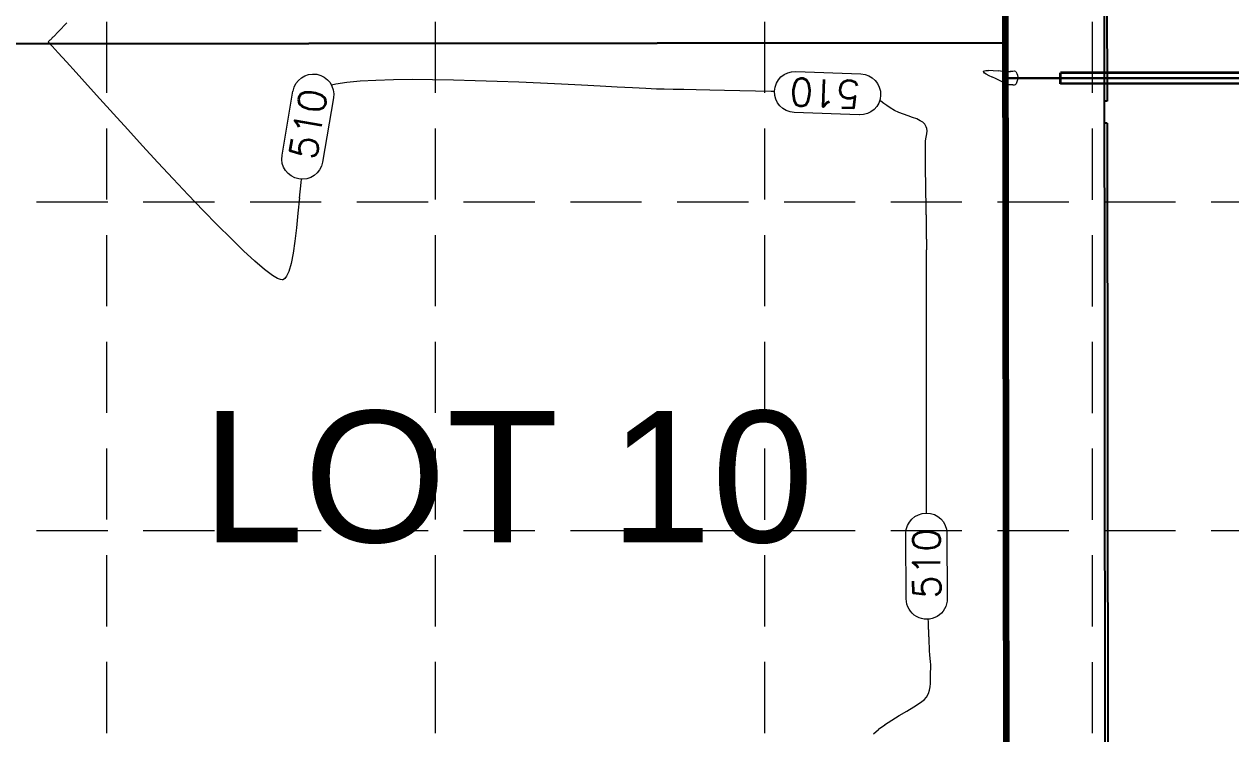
# Model space of a CAD drawing. Header units: feet. Extents: x -406 to 2003, y 7035 to 10885.
# Drawn here: x 123.1 to 343.5, y 9463.5 to 9593.2 of the extents above; entities that cross this region are included whole.
import ezdxf

# ---------------------------------------------------------------- set-up
doc = ezdxf.new("R2010")
doc.units = ezdxf.units.FT
doc.header["$LTSCALE"] = 40
doc.header["$MEASUREMENT"] = 0
doc.linetypes.add('HIDDEN', pattern=[0.375, 0.25, -0.125])
for name, color, linetype, lineweight in [('1 PROPOSED CONTOURS', 35, 'Continuous', 0), ('CULVERTS', 3, 'Continuous', 35), ('LOT NUMBERS', 3, 'Continuous', 35), ('right of way', 3, 'Continuous', 40), ('SILT FENCE', 200, 'Continuous', 100)]:
    doc.layers.add(name, color=color, linetype=linetype, lineweight=lineweight)
for name, color, linetype in [('GRID', 254, 'HIDDEN'), ('lots', 4, 'Continuous'), ('polys', 7, 'Continuous'), ('proposed pavement', 4, 'Continuous')]:
    doc.layers.add(name, color=color, linetype=linetype)
doc.styles.get("Standard").update_dxf_attribs({"font": 'ARIAL.TTF'})

msp = doc.modelspace()

# ---------------------------------------------------------------- linework, layer by layer
at = {"layer": '1 PROPOSED CONTOURS', "color": 35}
for points, elevation in [([(129.4, 9591.86), (130.9, 9593.41)], 510), ([(127.62, 9590.06), (127.9, 9590.34)], 510), ([(129.36, 9587.95), (128.24, 9589.17)], 510), ([(134.68, 9582.05), (132.63, 9584.33)], 510), ([(298.33, 9584.48), (298.34, 9584.53)], 505), ([(298.36, 9584.38), (298.33, 9584.48)], 505), ([(298.71, 9584.69), (299.23, 9584.73)], 505), ([(299.32, 9583.74), (298.8, 9584.01)], 505), ([(301.82, 9584.61), (302.48, 9584.56)], 505), ([(303.03, 9584.54), (303.21, 9584.55)], 505), ([(303.43, 9584.57), (303.68, 9584.61)], 505), ([(303.68, 9584.61), (303.89, 9584.65)], 505), ([(304.12, 9584.58), (304.18, 9584.52)], 505), ([(304.4, 9584.17), (304.51, 9583.83)], 505), ([(136.96, 9579.52), (134.68, 9582.05)], 510), ([(184.51, 9582.75), (182.04, 9582.51)], 510), ([(187.37, 9582.91), (184.51, 9582.75)], 510), ([(209.49, 9582.72), (205.49, 9582.85)], 510), ([(217.42, 9582.39), (213.48, 9582.56)], 510), ([(228.3, 9581.84), (224.88, 9582.02)], 510), ([(238.57, 9581.32), (236.62, 9581.4)], 510), ([(245.86, 9581.17), (243.61, 9581.21)], 510), ([(300.99, 9583), (300.51, 9583.22)], 505), ([(301.89, 9582.54), (301.46, 9582.76)], 505), ([(302.28, 9582.36), (301.89, 9582.54)], 505), ([(302.81, 9582.15), (302.59, 9582.22)], 505), ([(304.09, 9582.07), (303.9, 9582.02)], 505), ([(304.25, 9582.26), (304.09, 9582.07)], 505), ([(304.52, 9583.03), (304.41, 9582.61)], 505), ([(279.56, 9579.08), (279.35, 9579.21)], 510), ([(286.11, 9575.85), (285.36, 9576.14)], 510), ([(286.77, 9575.54), (286.11, 9575.85)], 510), ([(287.74, 9574.67), (287.67, 9574.79)], 510), ([(144.75, 9570.94), (142.04, 9573.91)], 510), ([(287.85, 9572.51), (287.96, 9573.11)], 510), ([(288.01, 9573.67), (287.96, 9574.11)], 510), ([(287.69, 9571.08), (287.74, 9571.85)], 510), ([(287.7, 9570.35), (287.69, 9571.08)], 510), ([(287.71, 9568.69), (287.7, 9569.22)], 510), ([(287.74, 9565.47), (287.74, 9566.01)], 510), ([(173.69, 9564.85), (173.63, 9564.25)], 510), ([(287.75, 9564.93), (287.74, 9565.47)], 510), ([(287.81, 9561.12), (287.8, 9561.67)], 510), ([(158.43, 9556.44), (155.82, 9559.13)], 510), ([(173.12, 9558.62), (172.85, 9555.96)], 510), ([(287.93, 9553.87), (287.93, 9555.2)], 510), ([(163.18, 9551.77), (160.9, 9553.98)], 510), ([(287.93, 9549.41), (287.93, 9551.91)], 510), ([(167.02, 9548.35), (165.23, 9549.88)], 510), ([(168.49, 9547.24), (167.02, 9548.35)], 510), ([(169.42, 9546.69), (168.49, 9547.24)], 510), ([(169.96, 9546.49), (169.42, 9546.69)], 510), ([(170.47, 9546.53), (170.35, 9546.48)], 510), ([(170.71, 9546.7), (170.47, 9546.53)], 510), ([(171.05, 9547.12), (170.71, 9546.7)], 510), ([(287.93, 9543.02), (287.93, 9546.42)], 510), ([(287.92, 9531.14), (287.93, 9535.31)], 510), ([(287.92, 9522.55), (287.92, 9526.87)], 510), ([(287.92, 9518.27), (287.92, 9522.55)], 510), ([(288.33, 9481.8), (288.3, 9482.55)], 510), ([(288.4, 9480.07), (288.38, 9480.63)], 510), ([(288.66, 9474.66), (288.68, 9475.45)], 510), ([(288.63, 9472.67), (288.63, 9473.28)], 510), ([(288.26, 9470.85), (288.47, 9471.47)], 510), ([(286.64, 9469.08), (287.46, 9469.69)], 510), ([(287.92, 9470.19), (288.26, 9470.85)], 510), ([(281.57, 9465.99), (282.94, 9466.83)], 510), ([(284.3, 9467.64), (285.56, 9468.4)], 510), ([(278.23, 9463.46), (279.13, 9464.29)], 510)]:
    msp.add_lwpolyline(points, dxfattribs=dict(at, elevation=elevation))
at = {"layer": '1 PROPOSED CONTOURS', "color": 35, "extrusion": (0.692682, -0.721244, 0), "elevation": -6828.37}
msp.add_lwpolyline([(6734.74, 510), (6734.9, 510)], dxfattribs=at)
at = {"layer": '1 PROPOSED CONTOURS', "color": 35, "extrusion": (0.726417, 0.687255, 0), "elevation": 6683.36}
msp.add_lwpolyline([(6877.6, 510), (6878.67, 510)], dxfattribs=at)
at = {"layer": '1 PROPOSED CONTOURS', "color": 35, "extrusion": (0.709486, -0.70472, 0), "elevation": -6667.75}
msp.add_lwpolyline([(6894.35, 510), (6895.12, 510)], dxfattribs=at)
at = {"layer": '1 PROPOSED CONTOURS', "color": 35, "extrusion": (0.715348, -0.698769, 0), "elevation": -6609.92}
msp.add_lwpolyline([(6950.58, 510), (6951.93, 510)], dxfattribs=at)
at = {"layer": '1 PROPOSED CONTOURS', "color": 35, "extrusion": (0.741418, 0.671043, 0), "elevation": 6529.84}
msp.add_lwpolyline([(7019.67, 510), (7021.87, 510)], dxfattribs=at)
at = {"layer": '1 PROPOSED CONTOURS', "color": 35, "extrusion": (0.742969, 0.669326, 0), "elevation": 6513.58}
msp.add_lwpolyline([(7032.09, 510), (7034.76, 510)], dxfattribs=at)
at = {"layer": '1 PROPOSED CONTOURS', "color": 35, "linetype": 'Continuous', "extrusion": (0.037115, 0.999311, 0)}
for points, elevation in [([(91.89, 510), (79.99, 510)], 9587.72), ([(79.99, 510), (91.89, 510)], 9580.22)]:
    msp.add_lwpolyline(points, dxfattribs=dict(at, elevation=elevation))
at = {"layer": '1 PROPOSED CONTOURS', "color": 35, "extrusion": (0.88338, -0.468658, 0), "elevation": -4228.31}
msp.add_lwpolyline([(8606.6, 505), (8606.64, 505)], dxfattribs=at)
at = {"layer": '1 PROPOSED CONTOURS', "color": 35, "extrusion": (0.558533, -0.829482, 0), "elevation": -7783.58}
msp.add_lwpolyline([(5600.78, 505), (5600.9, 505)], dxfattribs=at)
at = {"layer": '1 PROPOSED CONTOURS', "color": 35, "extrusion": (0.767064, 0.64157, 0), "elevation": 6377.92}
msp.add_lwpolyline([(7160.21, 505), (7160.42, 505)], dxfattribs=at)
at = {"layer": '1 PROPOSED CONTOURS', "color": 35, "extrusion": (-0.244451, 0.969662, 0), "elevation": 9220.89}
msp.add_lwpolyline([(-2632.38, 505), (-2632.64, 505)], dxfattribs=at)
at = {"layer": '1 PROPOSED CONTOURS', "color": 35, "extrusion": (0.575475, 0.81782, 0), "elevation": 8009.94}
msp.add_lwpolyline([(5271, 505), (5271.37, 505)], dxfattribs=at)
at = {"layer": '1 PROPOSED CONTOURS', "color": 35, "extrusion": (0.009939, 0.999951, 0), "elevation": 9587.24}
msp.add_lwpolyline([(-203.95, 505), (-204.79, 505)], dxfattribs=at)
at = {"layer": '1 PROPOSED CONTOURS', "color": 35, "extrusion": (0.405694, 0.914009, 0), "elevation": 8881.06}
msp.add_lwpolyline([(3613.83, 505), (3614.49, 505)], dxfattribs=at)
at = {"layer": '1 PROPOSED CONTOURS', "color": 35, "extrusion": (0.393244, 0.919434, 0), "elevation": 8929.31}
msp.add_lwpolyline([(3492.25, 505), (3492.88, 505)], dxfattribs=at)
at = {"layer": '1 PROPOSED CONTOURS', "color": 35, "extrusion": (0.054164, 0.998532, 0), "elevation": 9586.91}
msp.add_lwpolyline([(219.52, 505), (218.61, 505)], dxfattribs=at)
at = {"layer": '1 PROPOSED CONTOURS', "color": 35, "extrusion": (0.076541, 0.997066, 0), "elevation": 9579.6}
msp.add_lwpolyline([(433.53, 505), (432.68, 505)], dxfattribs=at)
at = {"layer": '1 PROPOSED CONTOURS', "color": 35, "extrusion": (0.067318, 0.997732, 0), "elevation": 9583.18}
msp.add_lwpolyline([(343.43, 505), (343.1, 505)], dxfattribs=at)
at = {"layer": '1 PROPOSED CONTOURS', "color": 35, "extrusion": (0.039134, -0.999234, 0), "elevation": -9565.34}
msp.add_lwpolyline([(677.65, 505), (677.88, 505)], dxfattribs=at)
at = {"layer": '1 PROPOSED CONTOURS', "color": 35, "extrusion": (0.060744, -0.998153, 0), "elevation": -9548.44}
msp.add_lwpolyline([(884.85, 505), (885.07, 505)], dxfattribs=at)
at = {"layer": '1 PROPOSED CONTOURS', "color": 35, "extrusion": (0.247532, 0.96888, 0), "elevation": 9361.6}
msp.add_lwpolyline([(2078.07, 505), (2077.87, 505)], dxfattribs=at)
at = {"layer": '1 PROPOSED CONTOURS', "color": 35, "extrusion": (0.583274, 0.812275, 0), "elevation": 7962.71}
msp.add_lwpolyline([(5343.44, 505), (5343.41, 505)], dxfattribs=at)
at = {"layer": '1 PROPOSED CONTOURS', "color": 35, "extrusion": (0.799593, 0.600542, 0), "elevation": 5999.13}
msp.add_lwpolyline([(7481.04, 505), (7480.88, 505)], dxfattribs=at)
at = {"layer": '1 PROPOSED CONTOURS', "color": 35, "extrusion": (0.884584, 0.466381, 0), "elevation": 4739.14}
msp.add_lwpolyline([(8336.29, 505), (8336.04, 505)], dxfattribs=at)
at = {"layer": '1 PROPOSED CONTOURS', "color": 35, "extrusion": (0.990957, 0.134177, 0), "elevation": 1587.68}
msp.add_lwpolyline([(9456.31, 505), (9455.92, 505)], dxfattribs=at)
at = {"layer": '1 PROPOSED CONTOURS', "color": 35, "extrusion": (0.995522, -0.094534, 0), "elevation": -602.76}
msp.add_lwpolyline([(9569.32, 505), (9568.9, 505)], dxfattribs=at)
at = {"layer": '1 PROPOSED CONTOURS', "color": 35, "extrusion": (0.244263, -0.969709, 0), "elevation": -9247.97}
msp.add_lwpolyline([(2515.14, 510), (2514.37, 510)], dxfattribs=at)
at = {"layer": '1 PROPOSED CONTOURS', "color": 35, "extrusion": (0.155304, -0.987867, 0), "elevation": -9437.97}
msp.add_lwpolyline([(1668.04, 510), (1665.98, 510)], dxfattribs=at)
at = {"layer": '1 PROPOSED CONTOURS', "color": 35, "extrusion": (0.029581, -0.999562, 0), "elevation": -9573.17}
msp.add_lwpolyline([(473.95, 510), (470.76, 510)], dxfattribs=at)
at = {"layer": '1 PROPOSED CONTOURS', "color": 35, "extrusion": (-0.009835, 0.999952, 0), "elevation": 9580.67}
msp.add_lwpolyline([(-288.26, 510), (-284.8, 510)], dxfattribs=at)
at = {"layer": '1 PROPOSED CONTOURS', "color": 35, "extrusion": (0.005142, 0.999987, 0), "elevation": 9583.91}
msp.add_lwpolyline([(-148.42, 510), (-144.74, 510)], dxfattribs=at)
at = {"layer": '1 PROPOSED CONTOURS', "color": 35, "extrusion": (0.016805, 0.999859, 0), "elevation": 9584.99}
msp.add_lwpolyline([(-40.47, 510), (-36.63, 510)], dxfattribs=at)
at = {"layer": '1 PROPOSED CONTOURS', "color": 35, "extrusion": (0.026056, 0.99966, 0), "elevation": 9584.95}
msp.add_lwpolyline([(44.27, 510), (48.22, 510)], dxfattribs=at)
at = {"layer": '1 PROPOSED CONTOURS', "color": 35, "extrusion": (0.039448, 0.999222, 0), "elevation": 9583.52}
msp.add_lwpolyline([(164.69, 510), (168.69, 510)], dxfattribs=at)
at = {"layer": '1 PROPOSED CONTOURS', "color": 35, "extrusion": (0.047954, 0.99885, 0), "elevation": 9581.79}
msp.add_lwpolyline([(238.53, 510), (242.35, 510)], dxfattribs=at)
at = {"layer": '1 PROPOSED CONTOURS', "color": 35, "extrusion": (0.050716, 0.998713, 0), "elevation": 9581.09}
msp.add_lwpolyline([(261.37, 510), (265.02, 510)], dxfattribs=at)
at = {"layer": '1 PROPOSED CONTOURS', "color": 35, "extrusion": (0.053183, 0.998585, 0), "elevation": 9580.42}
msp.add_lwpolyline([(278.47, 510), (281.61, 510)], dxfattribs=at)
at = {"layer": '1 PROPOSED CONTOURS', "color": 35, "extrusion": (0.052476, 0.998622, 0), "elevation": 9580.61}
msp.add_lwpolyline([(268.9, 510), (271.7, 510)], dxfattribs=at)
at = {"layer": '1 PROPOSED CONTOURS', "color": 35, "extrusion": (0.049737, 0.998762, 0), "elevation": 9581.31}
msp.add_lwpolyline([(240.22, 510), (242.62, 510)], dxfattribs=at)
at = {"layer": '1 PROPOSED CONTOURS', "color": 35, "extrusion": (0.029675, 0.99956, 0), "elevation": 9584.18}
msp.add_lwpolyline([(44.42, 510), (45.86, 510)], dxfattribs=at)
at = {"layer": '1 PROPOSED CONTOURS', "color": 35, "extrusion": (0.016811, 0.999859, 0), "elevation": 9583.96}
msp.add_lwpolyline([(-80.53, 510), (-78.9, 510)], dxfattribs=at)
at = {"layer": '1 PROPOSED CONTOURS', "color": 35, "extrusion": (0.017445, 0.999848, 0), "elevation": 9584.01}
msp.add_lwpolyline([(-76.42, 510), (-74.45, 510)], dxfattribs=at)
at = {"layer": '1 PROPOSED CONTOURS', "color": 35, "extrusion": (0.019093, 0.999818, 0), "elevation": 9584.12}
msp.add_lwpolyline([(-65.37, 510), (-62.88, 510)], dxfattribs=at)
at = {"layer": '1 PROPOSED CONTOURS', "color": 35, "extrusion": (0.020133, 0.999797, 0), "elevation": 9584.18}
msp.add_lwpolyline([(-58.08, 510), (-55.41, 510)], dxfattribs=at)
at = {"layer": '1 PROPOSED CONTOURS', "color": 35, "extrusion": (0.021353, 0.999772, 0), "elevation": 9584.25}
msp.add_lwpolyline([(-49.18, 510), (-46.38, 510)], dxfattribs=at)
at = {"layer": '1 PROPOSED CONTOURS', "color": 35, "extrusion": (0.457006, 0.889464, 0), "elevation": 8661.28}
msp.add_lwpolyline([(4111.24, 505), (4111.77, 505)], dxfattribs=at)
at = {"layer": '1 PROPOSED CONTOURS', "color": 35, "extrusion": (0.397239, 0.917715, 0), "elevation": 8913.95}
msp.add_lwpolyline([(3528.74, 505), (3529.08, 505)], dxfattribs=at)
at = {"layer": '1 PROPOSED CONTOURS', "color": 35, "extrusion": (0.165163, 0.986266, 0), "elevation": 9500.56}
msp.add_lwpolyline([(1283.75, 505), (1283.97, 505)], dxfattribs=at)
at = {"layer": '1 PROPOSED CONTOURS', "color": 35, "extrusion": (0.001196, 0.999999, 0), "elevation": 9582.47}
msp.add_lwpolyline([(-291.74, 505), (-291.56, 505)], dxfattribs=at)
at = {"layer": '1 PROPOSED CONTOURS', "color": 35, "extrusion": (0.01394, 0.999903, 0), "elevation": 9585.41}
msp.add_lwpolyline([(-169.82, 505), (-169.6, 505)], dxfattribs=at)
at = {"layer": '1 PROPOSED CONTOURS', "color": 35, "extrusion": (0.186447, 0.982465, 0), "elevation": 9470.66}
msp.add_lwpolyline([(1488.19, 505), (1488.45, 505)], dxfattribs=at)
at = {"layer": '1 PROPOSED CONTOURS', "color": 35, "extrusion": (0.207048, 0.978331, 0), "elevation": 9437.3}
msp.add_lwpolyline([(1686.62, 505), (1686.84, 505)], dxfattribs=at)
at = {"layer": '1 PROPOSED CONTOURS', "color": 35, "extrusion": (0.911523, -0.411248, 0), "elevation": -3663.36}
msp.add_lwpolyline([(8859.96, 505), (8859.58, 505)], dxfattribs=at)
at = {"layer": '1 PROPOSED CONTOURS', "color": 35, "extrusion": (0.741841, 0.670576, 0), "elevation": 6525.4}
msp.add_lwpolyline([(7010.96, 510), (7014.64, 510)], dxfattribs=at)
at = {"layer": '1 PROPOSED CONTOURS', "color": 35, "linetype": 'Continuous', "extrusion": (-0.985755, 0.168187, 0)}
for points, elevation in [([(-9461.54, 510), (-9473.44, 510)], 1441.63), ([(-9473.44, 510), (-9461.54, 510)], 1434.13)]:
    msp.add_lwpolyline(points, dxfattribs=dict(at, elevation=elevation))
at = {"layer": '1 PROPOSED CONTOURS', "color": 35, "extrusion": (0.022798, 0.99974, 0), "elevation": 9584.31}
msp.add_lwpolyline([(-38.19, 510), (-35.32, 510)], dxfattribs=at)
at = {"layer": '1 PROPOSED CONTOURS', "color": 35, "extrusion": (0.024533, 0.999699, 0), "elevation": 9584.36}
msp.add_lwpolyline([(-24.44, 510), (-21.56, 510)], dxfattribs=at)
at = {"layer": '1 PROPOSED CONTOURS', "color": 35, "extrusion": (0.02665, 0.999645, 0), "elevation": 9584.39}
msp.add_lwpolyline([(-4.71, 510), (-4.15, 510)], dxfattribs=at)
at = {"layer": '1 PROPOSED CONTOURS', "color": 35, "extrusion": (0.588304, 0.80864, 0), "elevation": 7910.49}
msp.add_lwpolyline([(5408.7, 510), (5409.35, 510)], dxfattribs=at)
at = {"layer": '1 PROPOSED CONTOURS', "color": 35, "extrusion": (0.740307, 0.672269, 0), "elevation": 6541.39}
msp.add_lwpolyline([(6992.15, 510), (6996.03, 510)], dxfattribs=at)
at = {"layer": '1 PROPOSED CONTOURS', "color": 35, "extrusion": (0.596217, 0.802823, 0), "elevation": 7857}
msp.add_lwpolyline([(5485.45, 510), (5486.13, 510)], dxfattribs=at)
at = {"layer": '1 PROPOSED CONTOURS', "color": 35, "extrusion": (0.560478, 0.828169, 0), "elevation": 8089.74}
msp.add_lwpolyline([(5135.25, 510), (5136.02, 510)], dxfattribs=at)
at = {"layer": '1 PROPOSED CONTOURS', "color": 35, "extrusion": (0.497197, 0.867638, 0), "elevation": 8449.96}
msp.add_lwpolyline([(4517.14, 510), (4518.05, 510)], dxfattribs=at)
at = {"layer": '1 PROPOSED CONTOURS', "color": 35, "extrusion": (0.421731, 0.906721, 0), "elevation": 8802.99}
msp.add_lwpolyline([(3782.46, 510), (3783.35, 510)], dxfattribs=at)
at = {"layer": '1 PROPOSED CONTOURS', "color": 35, "extrusion": (0.36171, 0.932291, 0), "elevation": 9030.9}
msp.add_lwpolyline([(3199.51, 510), (3200.41, 510)], dxfattribs=at)
at = {"layer": '1 PROPOSED CONTOURS', "color": 35, "extrusion": (0.330564, 0.943784, 0), "elevation": 9132.13}
msp.add_lwpolyline([(2897.08, 510), (2897.97, 510)], dxfattribs=at)
at = {"layer": '1 PROPOSED CONTOURS', "color": 35, "extrusion": (0.327643, 0.944802, 0), "elevation": 9141.04}
msp.add_lwpolyline([(2867.95, 510), (2868.81, 510)], dxfattribs=at)
at = {"layer": '1 PROPOSED CONTOURS', "color": 35, "extrusion": (0.531786, 0.846879, 0), "elevation": 8261.82}
msp.add_lwpolyline([(4848.76, 510), (4849.28, 510)], dxfattribs=at)
at = {"layer": '1 PROPOSED CONTOURS', "color": 35, "extrusion": (0.652708, 0.757609, 0), "elevation": 7441.77}
msp.add_lwpolyline([(6031.91, 510), (6032.26, 510)], dxfattribs=at)
at = {"layer": '1 PROPOSED CONTOURS', "color": 35, "extrusion": (0.756603, 0.653875, 0), "elevation": 6478.38}
msp.add_lwpolyline([(7056.31, 510), (7056.53, 510)], dxfattribs=at)
at = {"layer": '1 PROPOSED CONTOURS', "color": 35, "extrusion": (0.821379, 0.570383, 0), "elevation": 5697.59}
msp.add_lwpolyline([(7700.44, 510), (7700.55, 510)], dxfattribs=at)
at = {"layer": '1 PROPOSED CONTOURS', "color": 35, "extrusion": (0.897136, 0.441755, 0), "elevation": 4487.8}
msp.add_lwpolyline([(8462.41, 510), (8462.67, 510)], dxfattribs=at)
at = {"layer": '1 PROPOSED CONTOURS', "color": 35, "extrusion": (0.986582, -0.163264, 0), "elevation": -1278.86}
msp.add_lwpolyline([(9490.39, 510), (9491.07, 510)], dxfattribs=at)
at = {"layer": '1 PROPOSED CONTOURS', "color": 35, "extrusion": (0.952912, 0.303247, 0), "elevation": 3177.72}
msp.add_lwpolyline([(9035.96, 510), (9036.31, 510)], dxfattribs=at)
at = {"layer": '1 PROPOSED CONTOURS', "color": 35, "extrusion": (0.996058, -0.088699, 0), "elevation": -562.3}
msp.add_lwpolyline([(9560.92, 510), (9561.48, 510)], dxfattribs=at)
at = {"layer": '1 PROPOSED CONTOURS', "color": 35, "extrusion": (0.735646, 0.677367, 0), "elevation": 6589.52}
msp.add_lwpolyline([(6938.67, 510), (6942.77, 510)], dxfattribs=at)
at = {"layer": '1 PROPOSED CONTOURS', "color": 35, "extrusion": (0.999974, 0.007179, 0), "elevation": 356.39}
msp.add_lwpolyline([(9567.44, 510), (9568.04, 510)], dxfattribs=at)
at = {"layer": '1 PROPOSED CONTOURS', "color": 35, "extrusion": (0.732363, 0.680914, 0), "elevation": 6622.98}
msp.add_lwpolyline([(6902.63, 510), (6906.74, 510)], dxfattribs=at)
at = {"layer": '1 PROPOSED CONTOURS', "color": 35, "extrusion": (0.999967, 0.00813, 0), "elevation": 365.5}
msp.add_lwpolyline([(9566.57, 510), (9567.1, 510)], dxfattribs=at)
at = {"layer": '1 PROPOSED CONTOURS', "color": 35, "extrusion": (0.999948, 0.010215, 0), "elevation": 385.44}
msp.add_lwpolyline([(9564.65, 510), (9565.25, 510)], dxfattribs=at)
at = {"layer": '1 PROPOSED CONTOURS', "color": 35, "extrusion": (0.999942, 0.010755, 0), "elevation": 390.6}
msp.add_lwpolyline([(9563.7, 510), (9564.44, 510)], dxfattribs=at)
at = {"layer": '1 PROPOSED CONTOURS', "color": 35, "extrusion": (0.999939, 0.011039, 0), "elevation": 393.32}
msp.add_lwpolyline([(9562.86, 510), (9563.59, 510)], dxfattribs=at)
at = {"layer": '1 PROPOSED CONTOURS', "color": 35, "extrusion": (0.999933, 0.011587, 0), "elevation": 398.56}
msp.add_lwpolyline([(9562.03, 510), (9562.64, 510)], dxfattribs=at)
at = {"layer": '1 PROPOSED CONTOURS', "color": 35, "extrusion": (0.728246, 0.685316, 0), "elevation": 6664.47}
msp.add_lwpolyline([(6858.54, 510), (6862.59, 510)], dxfattribs=at)
at = {"layer": '1 PROPOSED CONTOURS', "color": 35, "extrusion": (0.995828, -0.091248, 0), "elevation": -699.81}
msp.add_lwpolyline([(9540.19, 510), (9537.33, 510)], dxfattribs=at)
at = {"layer": '1 PROPOSED CONTOURS', "color": 35, "extrusion": (0.999894, 0.014579, 0), "elevation": 427.17}
msp.add_lwpolyline([(9559.11, 510), (9559.72, 510)], dxfattribs=at)
at = {"layer": '1 PROPOSED CONTOURS', "color": 35, "extrusion": (0.999886, 0.015113, 0), "elevation": 432.27}
msp.add_lwpolyline([(9558.14, 510), (9558.88, 510)], dxfattribs=at)
at = {"layer": '1 PROPOSED CONTOURS', "color": 35, "extrusion": (0.999881, 0.015396, 0), "elevation": 434.98}
msp.add_lwpolyline([(9557.27, 510), (9558.01, 510)], dxfattribs=at)
at = {"layer": '1 PROPOSED CONTOURS', "color": 35, "extrusion": (0.723034, 0.690813, 0), "elevation": 6716.23}
msp.add_lwpolyline([(6803.93, 510), (6807.86, 510)], dxfattribs=at)
at = {"layer": '1 PROPOSED CONTOURS', "color": 35, "extrusion": (-0.995806, 0.091488, 0), "elevation": 702.1}
msp.add_lwpolyline([(-9537.17, 510), (-9534.37, 510)], dxfattribs=at)
at = {"layer": '1 PROPOSED CONTOURS', "color": 35, "extrusion": (0.999873, 0.015939, 0), "elevation": 440.17}
msp.add_lwpolyline([(9556.42, 510), (9557.03, 510)], dxfattribs=at)
at = {"layer": '1 PROPOSED CONTOURS', "color": 35, "extrusion": (0.999858, 0.016865, 0), "elevation": 449.02}
msp.add_lwpolyline([(9555.46, 510), (9556, 510)], dxfattribs=at)
at = {"layer": '1 PROPOSED CONTOURS', "color": 35, "extrusion": (0.999822, 0.018874, 0), "elevation": 468.22}
msp.add_lwpolyline([(9553.37, 510), (9553.99, 510)], dxfattribs=at)
at = {"layer": '1 PROPOSED CONTOURS', "color": 35, "extrusion": (0.999812, 0.019399, 0), "elevation": 473.23}
msp.add_lwpolyline([(9552.36, 510), (9553.12, 510)], dxfattribs=at)
at = {"layer": '1 PROPOSED CONTOURS', "color": 35, "extrusion": (0.999764, 0.021731, 0), "elevation": 495.51}
msp.add_lwpolyline([(9550.47, 510), (9551.23, 510)], dxfattribs=at)
at = {"layer": '1 PROPOSED CONTOURS', "color": 35, "extrusion": (0.99967, 0.025703, 0), "elevation": 533.45}
msp.add_lwpolyline([(9547.8, 510), (9548.42, 510)], dxfattribs=at)
at = {"layer": '1 PROPOSED CONTOURS', "color": 35, "extrusion": (0.999628, 0.027256, 0), "elevation": 548.29}
msp.add_lwpolyline([(9546.4, 510), (9546.96, 510)], dxfattribs=at)
at = {"layer": '1 PROPOSED CONTOURS', "color": 35, "extrusion": (0.999688, 0.024967, 0), "elevation": 526.43}
msp.add_lwpolyline([(9547.06, 510), (9547.63, 510)], dxfattribs=at)
at = {"layer": '1 PROPOSED CONTOURS', "color": 35, "extrusion": (0.999807, 0.01964, 0), "elevation": 475.55}
msp.add_lwpolyline([(9549.1, 510), (9549.73, 510)], dxfattribs=at)
at = {"layer": '1 PROPOSED CONTOURS', "color": 35, "extrusion": (0.707436, 0.706777, 0), "elevation": 6866.36}
msp.add_lwpolyline([(6645.11, 510), (6648.6, 510)], dxfattribs=at)
at = {"layer": '1 PROPOSED CONTOURS', "color": 35, "extrusion": (-0.993316, 0.115423, 0), "elevation": 931.28}
msp.add_lwpolyline([(-9512.04, 510), (-9509.57, 510)], dxfattribs=at)
at = {"layer": '1 PROPOSED CONTOURS', "color": 35, "extrusion": (0.999908, 0.013545, 0), "elevation": 417.33}
msp.add_lwpolyline([(9551.04, 510), (9551.82, 510)], dxfattribs=at)
at = {"layer": '1 PROPOSED CONTOURS', "color": 35, "extrusion": (0.999993, 0.003657, 0), "elevation": 322.87}
msp.add_lwpolyline([(9554.08, 510), (9554.7, 510)], dxfattribs=at)
at = {"layer": '1 PROPOSED CONTOURS', "color": 35, "extrusion": (-0.989505, 0.144502, 0), "elevation": 1209.74}
msp.add_lwpolyline([(-9478.17, 510), (-9475.95, 510)], dxfattribs=at)
at = {"layer": '1 PROPOSED CONTOURS', "color": 35, "extrusion": (1, 0.000432092, 0), "elevation": 292.06}
msp.add_lwpolyline([(9551.79, 510), (9553.74, 510)], dxfattribs=at)
at = {"layer": '1 PROPOSED CONTOURS', "color": 35, "extrusion": (0.677576, 0.735453, 0), "elevation": 7135.44}
msp.add_lwpolyline([(6349.25, 510), (6352.04, 510)], dxfattribs=at)
at = {"layer": '1 PROPOSED CONTOURS', "color": 35, "extrusion": (0.98101, -0.193956, 0), "elevation": -1683.56}
msp.add_lwpolyline([(9403.33, 510), (9401.43, 510)], dxfattribs=at)
at = {"layer": '1 PROPOSED CONTOURS', "color": 35, "extrusion": (0.959666, -0.281141, 0), "elevation": -2519.79}
msp.add_lwpolyline([(9212.59, 510), (9211.06, 510)], dxfattribs=at)
at = {"layer": '1 PROPOSED CONTOURS', "color": 35, "extrusion": (1, -8.76712e-05, 0), "elevation": 287.09}
msp.add_lwpolyline([(9546.44, 510), (9549.43, 510)], dxfattribs=at)
at = {"layer": '1 PROPOSED CONTOURS', "color": 35, "extrusion": (0.100427, 0.994944, 0), "elevation": 9515.29}
msp.add_lwpolyline([(789.35, 510), (789.63, 510)], dxfattribs=at)
at = {"layer": '1 PROPOSED CONTOURS', "color": 35, "extrusion": (-0.170066, 0.985433, 0), "elevation": 9378.44}
msp.add_lwpolyline([(-1791.39, 510), (-1791.28, 510)], dxfattribs=at)
at = {"layer": '1 PROPOSED CONTOURS', "color": 35, "extrusion": (-0.904882, 0.425663, 0), "elevation": 3909.07}
msp.add_lwpolyline([(-8712.76, 510), (-8711.82, 510)], dxfattribs=at)
at = {"layer": '1 PROPOSED CONTOURS', "color": 35, "extrusion": (-1, 0.000277986, 0), "elevation": -285.27}
msp.add_lwpolyline([(-9539.38, 510), (-9543.1, 510)], dxfattribs=at)
at = {"layer": '1 PROPOSED CONTOURS', "color": 35, "extrusion": (1, -0.000325798, 0), "elevation": 284.82}
msp.add_lwpolyline([(9535.41, 510), (9539.39, 510)], dxfattribs=at)
at = {"layer": '1 PROPOSED CONTOURS', "color": 35, "extrusion": (-1, 0.000367691, 0), "elevation": -284.42}
msp.add_lwpolyline([(-9526.97, 510), (-9531.25, 510)], dxfattribs=at)
at = {"layer": '1 PROPOSED CONTOURS', "color": 35, "extrusion": (-1, 0.000327093, 0), "elevation": -284.81}
msp.add_lwpolyline([(-9514.2, 510), (-9518.37, 510)], dxfattribs=at)
at = {"layer": '1 PROPOSED CONTOURS', "color": 35, "extrusion": (1, -0.000282925, 0), "elevation": 285.23}
msp.add_lwpolyline([(9510.21, 510), (9514.19, 510)], dxfattribs=at)
at = {"layer": '1 PROPOSED CONTOURS', "color": 35, "extrusion": (1, -0.000216745, 0), "elevation": 285.86}
msp.add_lwpolyline([(9506.47, 510), (9510.19, 510)], dxfattribs=at)
at = {"layer": '1 PROPOSED CONTOURS', "color": 35, "extrusion": (-1, 0.000119152, 0), "elevation": -286.78}
msp.add_lwpolyline([(-9503.86, 510), (-9506.44, 510)], dxfattribs=at)
at = {"layer": '1 PROPOSED CONTOURS', "color": 35, "linetype": 'Continuous', "elevation": 510}
for points in [[(284.2, 9488.15), (284.14, 9500.06)], [(291.64, 9500.09), (291.7, 9488.19)]]:
    msp.add_lwpolyline(points, dxfattribs=at)
at = {"layer": '1 PROPOSED CONTOURS', "color": 35, "extrusion": (0.999237, 0.039063, 0), "elevation": 658.49}
msp.add_lwpolyline([(9465.42, 510), (9465.93, 510)], dxfattribs=at)
at = {"layer": '1 PROPOSED CONTOURS', "color": 35, "extrusion": (0.999195, 0.040122, 0), "elevation": 668.52}
msp.add_lwpolyline([(9464.1, 510), (9464.71, 510)], dxfattribs=at)
at = {"layer": '1 PROPOSED CONTOURS', "color": 35, "extrusion": (0.99917, 0.040745, 0), "elevation": 674.42}
msp.add_lwpolyline([(9462.93, 510), (9463.68, 510)], dxfattribs=at)
at = {"layer": '1 PROPOSED CONTOURS', "color": 35, "extrusion": (0.99913, 0.041693, 0), "elevation": 683.4}
msp.add_lwpolyline([(9460.92, 510), (9461.54, 510)], dxfattribs=at)
at = {"layer": '1 PROPOSED CONTOURS', "color": 35, "extrusion": (0.999086, 0.042744, 0), "elevation": 693.36}
msp.add_lwpolyline([(9459.64, 510), (9460.19, 510)], dxfattribs=at)
at = {"layer": '1 PROPOSED CONTOURS', "color": 35, "extrusion": (0.998985, 0.045041, 0), "elevation": 715.1}
msp.add_lwpolyline([(9456.83, 510), (9457.46, 510)], dxfattribs=at)
at = {"layer": '1 PROPOSED CONTOURS', "color": 35, "extrusion": (0.998957, 0.04566, 0), "elevation": 720.96}
msp.add_lwpolyline([(9455.61, 510), (9456.38, 510)], dxfattribs=at)
at = {"layer": '1 PROPOSED CONTOURS', "color": 35, "extrusion": (0.998004, 0.063147, 0), "elevation": 886.44}
msp.add_lwpolyline([(9440.76, 510), (9441.54, 510)], dxfattribs=at)
at = {"layer": '1 PROPOSED CONTOURS', "color": 35, "extrusion": (0.995754, 0.092053, 0), "elevation": 1159.76}
msp.add_lwpolyline([(9410.45, 510), (9411.1, 510)], dxfattribs=at)
at = {"layer": '1 PROPOSED CONTOURS', "color": 35, "extrusion": (0.995172, 0.098149, 0), "elevation": 1217.36}
msp.add_lwpolyline([(9402.6, 510), (9403.18, 510)], dxfattribs=at)
at = {"layer": '1 PROPOSED CONTOURS', "color": 35, "extrusion": (0.997423, 0.071742, 0), "elevation": 967.76}
msp.add_lwpolyline([(9430.98, 510), (9431.56, 510)], dxfattribs=at)
at = {"layer": '1 PROPOSED CONTOURS', "color": 35, "extrusion": (0.999773, 0.021327, 0), "elevation": 490.71}
msp.add_lwpolyline([(9467.14, 510), (9467.79, 510)], dxfattribs=at)
at = {"layer": '1 PROPOSED CONTOURS', "color": 35, "extrusion": (-0.999999, 0.001714, 0), "elevation": -272.4}
msp.add_lwpolyline([(-9473.76, 510), (-9474.42, 510)], dxfattribs=at)
at = {"layer": '1 PROPOSED CONTOURS', "color": 35, "extrusion": (0.999494, -0.031823, 0), "elevation": -13}
msp.add_lwpolyline([(9478.33, 510), (9479.05, 510)], dxfattribs=at)
at = {"layer": '1 PROPOSED CONTOURS', "color": 35, "extrusion": (0.982576, -0.185863, 0), "elevation": -1476.96}
msp.add_lwpolyline([(9360.05, 510), (9360.66, 510)], dxfattribs=at)
at = {"layer": '1 PROPOSED CONTOURS', "color": 35, "extrusion": (0.997012, -0.077244, 0), "elevation": -443.94}
msp.add_lwpolyline([(9466.06, 510), (9466.66, 510)], dxfattribs=at)
at = {"layer": '1 PROPOSED CONTOURS', "color": 35, "extrusion": (0.537033, -0.843561, 0), "elevation": -7833.82}
msp.add_lwpolyline([(5325.73, 510), (5327.01, 510)], dxfattribs=at)
at = {"layer": '1 PROPOSED CONTOURS', "color": 35, "extrusion": (0.732414, -0.680859, 0), "elevation": -6236.99}
msp.add_lwpolyline([(7131.45, 510), (7132.13, 510)], dxfattribs=at)
at = {"layer": '1 PROPOSED CONTOURS', "color": 35, "extrusion": (0.510174, -0.860071, 0), "elevation": -7997.8}
msp.add_lwpolyline([(5073.08, 510), (5074.66, 510)], dxfattribs=at)
at = {"layer": '1 PROPOSED CONTOURS', "color": 35, "extrusion": (0.597381, -0.801958, 0), "elevation": -7423.22}
msp.add_lwpolyline([(5877.64, 510), (5879.06, 510)], dxfattribs=at)
at = {"layer": '1 PROPOSED CONTOURS', "color": 35, "extrusion": (0.549095, -0.83576, 0), "elevation": -7756.7}
msp.add_lwpolyline([(5431.49, 510), (5433.05, 510)], dxfattribs=at)
at = {"layer": '1 PROPOSED CONTOURS', "color": 35, "linetype": 'Continuous', "extrusion": (0, 0, -1)}
for centre, start, end in [((-175.92, 9580.32, -510), 9.6824, 189.6824), ((-263.88, 9580.78, -510), 272.127, 92.127), ((-275.78, 9580.34, -510), 92.127, 272.127), ((-173.91, 9568.59, -510), 189.6824, 9.6824), ((-287.89, 9500.08, -510), 359.7307, 179.7307), ((-287.95, 9488.17, -510), 179.7307, 359.7307)]:
    msp.add_arc(centre, 3.75, start, end, dxfattribs=at)
at = {"layer": 'CULVERTS', "color": 5, "linetype": 'Continuous'}
for p, q in [((362.37, 9583.32), (302.37, 9583.26)), ((352.35, 9584.31), (312.4, 9584.27)), ((352.35, 9582.31), (312.4, 9582.27))]:
    msp.add_line(p, q, dxfattribs=at)
at = {"layer": 'CULVERTS', "color": 7, "linetype": 'Continuous'}
msp.add_line((312.4, 9582.27), (312.4, 9584.27), dxfattribs=at)
at = {"layer": 'GRID', "color": 252, "linetype": 'HIDDEN', "lineweight": 0, "ltscale": 1.3}
for p, q in [((138.61, 7338.12), (138, 10819.79)), ((198.2, 7338.12), (198.22, 10819.75)), ((258.44, 7338.11), (258.37, 10819.74)), ((318.13, 7338.1), (318.25, 10819.73)), ((-342.62, 9560.71), (1939.97, 9560.71)), ((-342.62, 9500.64), (1939.97, 9500.64))]:
    msp.add_line(p, q, dxfattribs=at)
at = {"layer": 'lots', "color": 7, "linetype": 'Continuous'}
msp.add_line((302.36, 9589.76), (-206.81, 9589.26), dxfattribs=at)
msp.add_line((302.36, 9589.76), (-206.81, 9589.26), dxfattribs=at)
at = {"layer": 'polys', "color": 7, "linetype": 'Continuous'}
for points in [[(-206.43, 9717.26), (-206.45, 9636.45), (-206.81, 9589.26), (302.36, 9589.76), (302.24, 9717.76)], [(-206.81, 9589.26), (-207.78, 9461.26), (302.49, 9461.76), (302.36, 9589.76)]]:
    msp.add_lwpolyline(points, close=True, dxfattribs=at)
at = {"layer": 'proposed pavement', "color": 7, "linetype": 'Continuous'}
for p, q in [((320.12, 9834.71), (321.65, 8298.24)), ((320.62, 9834.71), (320.88, 9579.09)), ((320.88, 9579.09), (320.38, 9579.09)), ((320.88, 9575.09), (320.38, 9575.09)), ((320.88, 9575.09), (322.15, 8298.24))]:
    msp.add_line(p, q, dxfattribs=at)
at = {"layer": 'right of way', "color": 7, "linetype": 'Continuous'}
msp.add_line((302.12, 9835.76), (303.63, 8317.83), dxfattribs=at)
msp.add_line((302.12, 9835.76), (303.63, 8317.83), dxfattribs=at)
at = {"layer": 'SILT FENCE', "color": 7, "linetype": 'Continuous'}
msp.add_line((303.63, 8317.83), (302.12, 9835.76), dxfattribs=at)

# ---------------------------------------------------------------- texts
at = {"layer": '1 PROPOSED CONTOURS', "color": 35, "linetype": 'Continuous', "char_height": 5, "width": 17.8571, "attachment_point": 1}
for insert, rotation in [((275.68, 9577.84, 510), 177.873), ((171.45, 9569.01, 510), 80.3176), ((285.45, 9488.16, 510), 90.2693)]:
    msp.add_mtext('\\Fsimplex.shx;\\W1.0000000000;\\T1.0000000000;\\o\\l510', dxfattribs=dict(at, insert=insert, rotation=rotation))
at = {"layer": 'LOT NUMBERS', "color": 7, "linetype": 'Continuous'}
msp.add_text('LOT 10', height=24, dxfattribs=at).set_placement((155.53, 9498.49))

doc.saveas('drawing.dxf')
